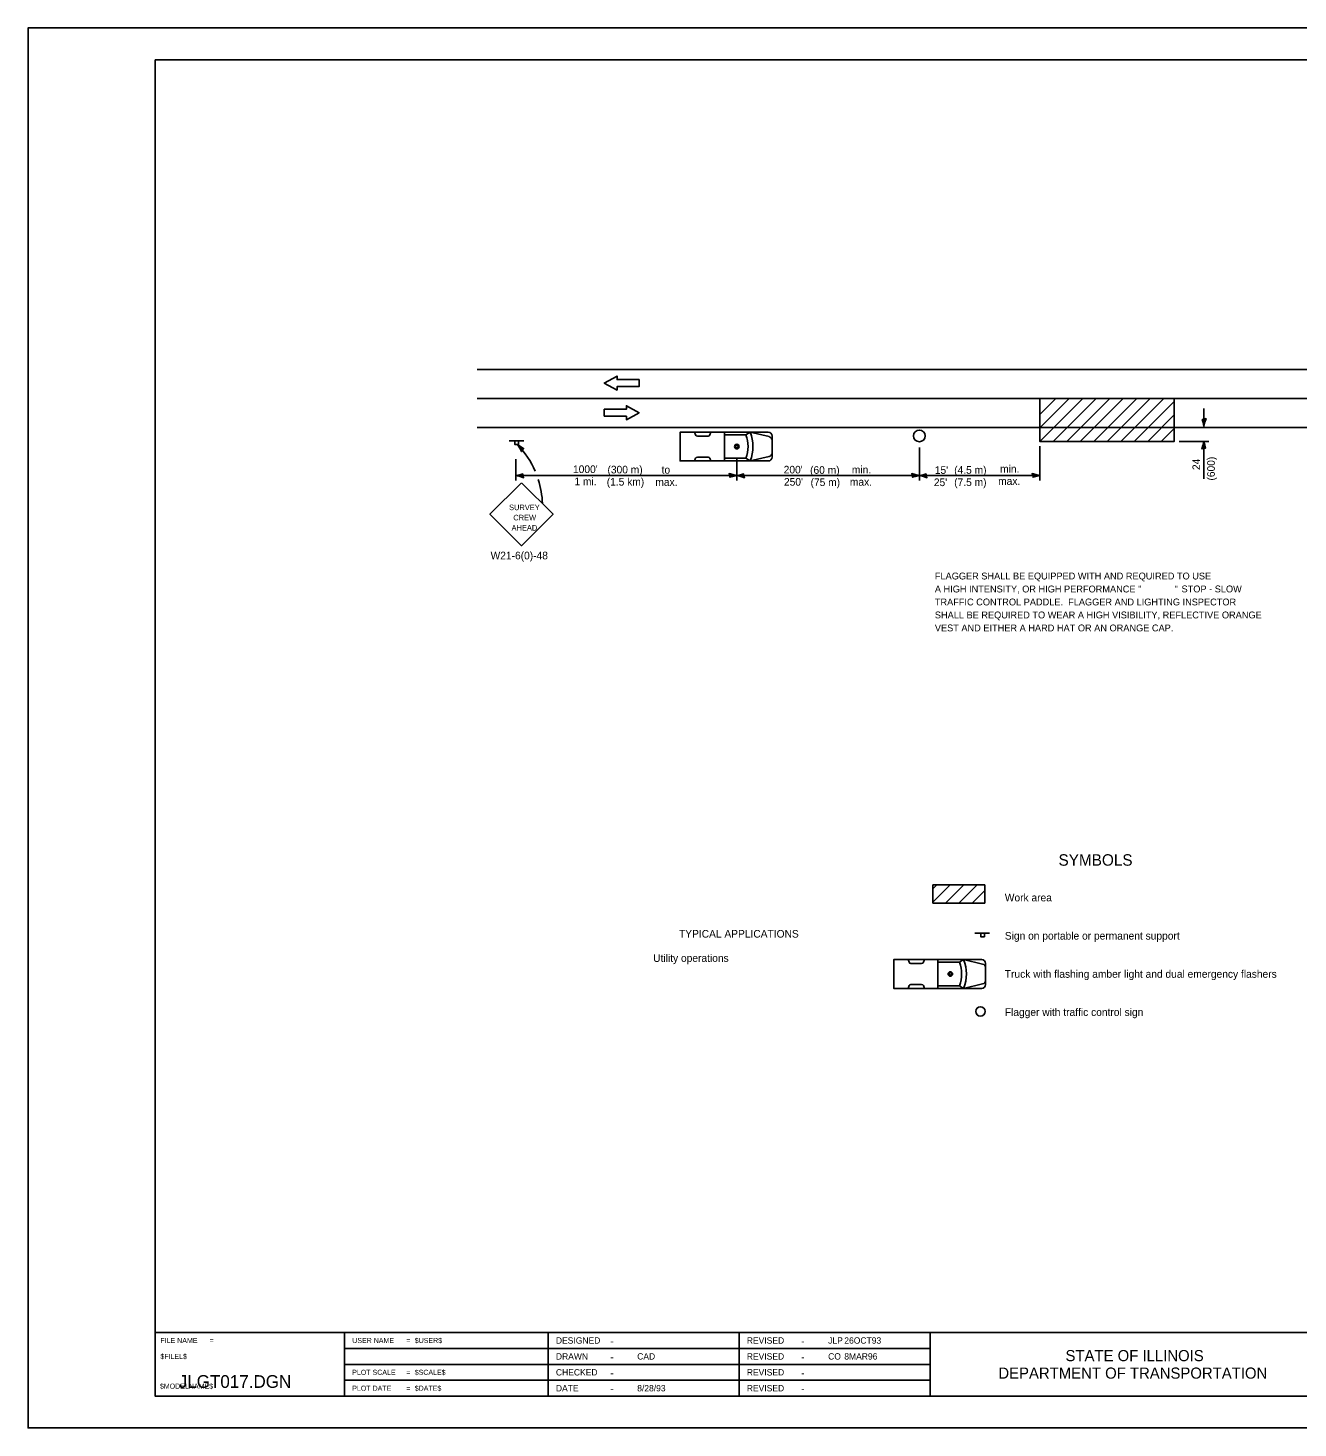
# Model space of a CAD drawing. Extents: x 1743918 to 1744598, y 1675275 to 1675715.
# Drawn here: x 1743918 to 1744317, y 1675275.2 to 1675715.2 of the extents above; entities that cross this region are included whole.
import ezdxf

# ---------------------------------------------------------------- set-up
doc = ezdxf.new("R2010")
doc.units = 0
for name, color, linetype in [('Alignment_EX_20 Centerline', 7, 'Continuous'), ('Design_EX_Roadway Dimensions', 7, 'Continuous'), ('Design_EX_Roadway Notes', 7, 'Continuous'), ('Drainage_EX_Plan and Profile Notes', 7, 'Continuous'), ('Level 48', 7, 'Continuous'), ('Lighting_EX_Above Ground Items', 7, 'Continuous'), ('Sheets_50 Reference Boundary', 7, 'Continuous'), ('Sheets_General Details', 7, 'Continuous'), ('Sheets_Printer Plotting Border', 7, 'Continuous'), ('Stage_Construction Edge Drums', 7, 'Continuous'), ('Stage_Construction Traffic Control', 7, 'Continuous'), ('Topo_EOP', 7, 'Continuous')]:
    doc.layers.add(name, color=color, linetype=linetype)

msp = doc.modelspace()

# ---------------------------------------------------------------- linework, layer by layer
at = {"layer": 'Alignment_EX_20 Centerline'}
msp.add_line((1744059.09, 1675598.83), (1744436.64, 1675598.83), dxfattribs=at)
at = {"layer": 'Design_EX_Roadway Dimensions'}
for p, q in [((1744287.5, 1675590.08), (1744287.5, 1675595.63)), ((1744198.06, 1675583.41), (1744198.06, 1675573.06)), ((1744235.91, 1675583.84), (1744235.91, 1675573.06)), ((1744279.67, 1675585.34), (1744289, 1675585.34)), ((1744287.5, 1675585.34), (1744287.5, 1675573.52)), ((1744071.29, 1675579.75), (1744071.29, 1675573.06)), ((1744140.68, 1675579.75), (1744140.68, 1675573.06)), ((1744071.29, 1675574.56), (1744140.68, 1675574.56)), ((1744140.68, 1675574.56), (1744198.06, 1675574.56))]:
    msp.add_line(p, q, dxfattribs=at)
for points in [[(1744287.55, 1675592.28), (1744286.97, 1675592.21), (1744287.22, 1675591.28), (1744287.5, 1675590.08), (1744287.81, 1675591.36), (1744288.17, 1675592.48), (1744287.55, 1675592.28), (1744287.17, 1675592.19), (1744287.5, 1675590.89), (1744287.95, 1675592.31), (1744287.45, 1675592.1), (1744287.52, 1675591.5), (1744287.67, 1675592.07)], [(1744287.44, 1675583.14), (1744288.03, 1675583.21), (1744287.78, 1675584.14), (1744287.5, 1675585.34), (1744287.18, 1675584.06), (1744286.83, 1675582.94), (1744287.44, 1675583.14), (1744287.83, 1675583.23), (1744287.5, 1675584.53), (1744287.05, 1675583.11), (1744287.55, 1675583.32), (1744287.48, 1675583.92), (1744287.32, 1675583.34)], [(1744073.5, 1675574.51), (1744073.42, 1675575.1), (1744072.49, 1675574.84), (1744071.29, 1675574.56), (1744072.57, 1675574.25), (1744073.69, 1675573.9), (1744073.5, 1675574.51), (1744073.4, 1675574.9), (1744072.1, 1675574.56), (1744073.52, 1675574.11), (1744073.31, 1675574.62), (1744072.71, 1675574.55), (1744073.29, 1675574.39)], [(1744138.48, 1675574.62), (1744138.55, 1675574.03), (1744139.48, 1675574.29), (1744140.68, 1675574.56), (1744139.4, 1675574.88), (1744138.28, 1675575.23), (1744138.48, 1675574.62), (1744138.57, 1675574.23), (1744139.87, 1675574.57), (1744138.45, 1675575.01), (1744138.66, 1675574.51), (1744139.26, 1675574.58), (1744138.69, 1675574.74)], [(1744142.88, 1675574.51), (1744142.81, 1675575.1), (1744141.88, 1675574.84), (1744140.68, 1675574.56), (1744141.96, 1675574.25), (1744143.08, 1675573.9), (1744142.88, 1675574.51), (1744142.78, 1675574.9), (1744141.49, 1675574.56), (1744142.9, 1675574.11), (1744142.69, 1675574.62), (1744142.1, 1675574.55), (1744142.67, 1675574.39)], [(1744195.86, 1675574.62), (1744195.94, 1675574.03), (1744196.86, 1675574.29), (1744198.06, 1675574.56), (1744196.78, 1675574.88), (1744195.66, 1675575.23), (1744195.86, 1675574.62), (1744195.96, 1675574.23), (1744197.26, 1675574.57), (1744195.84, 1675575.01), (1744196.05, 1675574.51), (1744196.65, 1675574.58), (1744196.07, 1675574.74)], [(1744200.27, 1675574.51), (1744200.19, 1675575.1), (1744199.26, 1675574.84), (1744198.06, 1675574.56), (1744199.34, 1675574.25), (1744200.46, 1675573.9), (1744200.27, 1675574.51), (1744200.17, 1675574.9), (1744198.87, 1675574.56), (1744200.29, 1675574.11), (1744200.08, 1675574.62), (1744199.48, 1675574.55), (1744200.06, 1675574.39)], [(1744233.71, 1675574.62), (1744233.78, 1675574.03), (1744234.71, 1675574.29), (1744235.91, 1675574.56), (1744234.63, 1675574.88), (1744233.51, 1675575.23), (1744233.71, 1675574.62), (1744233.8, 1675574.23), (1744235.1, 1675574.57), (1744233.68, 1675575.01), (1744233.89, 1675574.51), (1744234.49, 1675574.58), (1744233.92, 1675574.74)]]:
    msp.add_lwpolyline(points, dxfattribs=at)
at = {"layer": 'Drainage_EX_Plan and Profile Notes'}
msp.add_line((1744198.06, 1675574.56), (1744235.91, 1675574.56), dxfattribs=at)
at = {"layer": 'Level 48'}
msp.add_lwpolyline([(1743917.96, 1675715.25), (1744597.96, 1675715.25), (1744597.96, 1675275.25), (1743917.96, 1675275.25)], close=True, dxfattribs=at)
at = {"layer": 'Lighting_EX_Above Ground Items'}
for points in [[(1744110.01, 1675604.74), (1744103.07, 1675604.74), (1744103.07, 1675605.84), (1744099.05, 1675603.65), (1744103.07, 1675601.45), (1744103.07, 1675602.55), (1744110.01, 1675602.55)], [(1744099.05, 1675593.25), (1744105.99, 1675593.25), (1744105.99, 1675592.15), (1744110.01, 1675594.34), (1744105.99, 1675596.53), (1744105.99, 1675595.44), (1744099.05, 1675595.44)]]:
    msp.add_lwpolyline(points, close=True, dxfattribs=at)
at = {"layer": 'Sheets_50 Reference Boundary'}
msp.add_lwpolyline([(1743957.96, 1675705.24), (1744587.96, 1675705.24), (1744587.96, 1675305.25), (1743957.96, 1675305.25)], close=True, dxfattribs=at)
at = {"layer": 'Sheets_General Details'}
for p, q in [((1743917.96, 1675715.25), (1743917.96, 1675275.25)), ((1744597.96, 1675715.25), (1743917.96, 1675715.25)), ((1743957.96, 1675305.25), (1744587.96, 1675305.25)), ((1744017.45, 1675305.25), (1744017.45, 1675285.25)), ((1744081.45, 1675305.25), (1744081.45, 1675285.25)), ((1744141.45, 1675305.25), (1744141.45, 1675285.25)), ((1744201.45, 1675305.25), (1744201.45, 1675285.25)), ((1744017.45, 1675300.25), (1744201.45, 1675300.25)), ((1744017.45, 1675295.25), (1744201.45, 1675295.25)), ((1744017.45, 1675290.25), (1744201.45, 1675290.25)), ((1744597.96, 1675275.25), (1743917.96, 1675275.25))]:
    msp.add_line(p, q, dxfattribs=at)
msp.add_lwpolyline([(1743957.96, 1675705.25), (1744587.96, 1675705.25), (1744587.96, 1675285.25), (1743957.96, 1675285.25)], close=True, dxfattribs=at)
at = {"layer": 'Sheets_Printer Plotting Border'}
msp.add_lwpolyline([(1743917.96, 1675275.25), (1744597.96, 1675275.25), (1744597.96, 1675715.25), (1743917.96, 1675715.25)], close=True, dxfattribs=at)
at = {"layer": 'Stage_Construction Edge Drums'}
for p, q in [((1744127.74, 1675587.35), (1744127.41, 1675588.21)), ((1744131.67, 1675586.96), (1744128.3, 1675586.96)), ((1744132.23, 1675587.35), (1744132.57, 1675588.21)), ((1744136.8, 1675588.21), (1744136.8, 1675579.17)), ((1744143.57, 1675588.21), (1744136.8, 1675588.21)), ((1744143.57, 1675587.37), (1744136.8, 1675587.37)), ((1744143.57, 1675587.37), (1744144.88, 1675588.21)), ((1744144.88, 1675588.21), (1744150.84, 1675586.81)), ((1744151.77, 1675580.37), (1744151.77, 1675587.01)), ((1744073.76, 1675585.49), (1744069.17, 1675585.49)), ((1744127.74, 1675580.03), (1744127.41, 1675579.17)), ((1744131.67, 1675580.41), (1744128.3, 1675580.41)), ((1744132.23, 1675580.03), (1744132.57, 1675579.17)), ((1744143.57, 1675580), (1744136.8, 1675580)), ((1744143.57, 1675579.17), (1744136.8, 1675579.17)), ((1744143.57, 1675580), (1744144.88, 1675579.17)), ((1744144.88, 1675579.17), (1744150.84, 1675580.56)), ((1744202.34, 1675440.18), (1744202.34, 1675445.97)), ((1744202.34, 1675445.97), (1744218.66, 1675445.97)), ((1744218.66, 1675445.97), (1744218.66, 1675440.18)), ((1744218.66, 1675440.18), (1744202.34, 1675440.18)), ((1744220.13, 1675430.81), (1744215.54, 1675430.81)), ((1744194.84, 1675421.6), (1744194.51, 1675422.46)), ((1744198.77, 1675421.22), (1744195.4, 1675421.22)), ((1744199.33, 1675421.6), (1744199.67, 1675422.46)), ((1744203.9, 1675422.46), (1744203.9, 1675413.42)), ((1744210.67, 1675422.46), (1744203.9, 1675422.46)), ((1744210.67, 1675421.62), (1744203.9, 1675421.62)), ((1744210.67, 1675421.62), (1744211.98, 1675422.46)), ((1744211.98, 1675422.46), (1744217.94, 1675421.06)), ((1744218.87, 1675414.62), (1744218.87, 1675421.26)), ((1744198.77, 1675414.66), (1744195.4, 1675414.66)), ((1744211.98, 1675413.42), (1744217.94, 1675414.81)), ((1744194.84, 1675414.28), (1744194.51, 1675413.42)), ((1744199.33, 1675414.28), (1744199.67, 1675413.42)), ((1744210.67, 1675414.25), (1744203.9, 1675414.25)), ((1744210.67, 1675413.42), (1744203.9, 1675413.42)), ((1744210.67, 1675414.25), (1744211.98, 1675413.42))]:
    msp.add_line(p, q, dxfattribs=at)
for points in [[(1744150.57, 1675588.21), (1744122.89, 1675588.21), (1744122.89, 1675579.17), (1744150.57, 1675579.17)], [(1744073.3, 1675582.67), (1744073.67, 1675583.14), (1744072.84, 1675583.63), (1744071.81, 1675584.3), (1744072.47, 1675583.16), (1744072.99, 1675582.11), (1744073.3, 1675582.67), (1744073.51, 1675583.01), (1744072.37, 1675583.72), (1744073.03, 1675582.39), (1744073.24, 1675582.88), (1744072.78, 1675583.27), (1744073.07, 1675582.74)], [(1744151.77, 1675581.73), (1744151.77, 1675585.64)], [(1744072.96, 1675572.24), (1744063.12, 1675562.43), (1744073.06, 1675552.53), (1744082.96, 1675562.43), (1744073.07, 1675572.3)], [(1744202.34, 1675440.52), (1744207.79, 1675445.97)], [(1744202.34, 1675444.75), (1744203.57, 1675445.97)], [(1744206.23, 1675440.18), (1744212.02, 1675445.97)], [(1744210.45, 1675440.18), (1744216.25, 1675445.97)], [(1744214.68, 1675440.18), (1744218.66, 1675444.17)], [(1744217.67, 1675422.46), (1744189.99, 1675422.46), (1744189.99, 1675413.42), (1744217.67, 1675413.42)], [(1744218.87, 1675415.98), (1744218.87, 1675419.89)]]:
    msp.add_lwpolyline(points, dxfattribs=at)
for points in [[(1744072.12, 1675584.34), (1744072.12, 1675585.49), (1744070.97, 1675585.49), (1744070.97, 1675584.34)], [(1744218.49, 1675429.66), (1744218.49, 1675430.81), (1744217.34, 1675430.81), (1744217.34, 1675429.66)]]:
    msp.add_lwpolyline(points, close=True, dxfattribs=at)
for centre, radius in [((1744198.06, 1675587.04), 1.84), ((1744140.69, 1675583.69), 0.721), ((1744140.69, 1675583.69), 0.419), ((1744207.79, 1675417.94), 0.721), ((1744207.79, 1675417.94), 0.419), ((1744217.24, 1675406.19), 1.47)]:
    msp.add_circle(centre, radius, dxfattribs=at)
for centre, radius, start, end in [((1744128.3, 1675587.56), 0.6, 201.3905, 270), ((1744131.67, 1675587.56), 0.6, 270, 338.596), ((1744133.93, 1675583.69), 10.32, 339.0664, 20.9336), ((1744133.93, 1675583.69), 11.84, 337.5616, 22.4384), ((1744150.57, 1675587.01), 1.2, 0, 90), ((1744150.57, 1675585.64), 1.2, 0, 76.8381), ((1744051.5, 1675564.84), 28.13, 23.2132, 43.7819), ((1744150.57, 1675581.73), 1.2, 283.1791, 0), ((1744128.3, 1675579.81), 0.6, 90, 158.6095), ((1744131.67, 1675579.81), 0.6, 21.404, 90), ((1744150.57, 1675580.37), 1.2, 270, 0), ((1744051.5, 1675564.84), 28.13, 1.8817, 17.6073), ((1744195.4, 1675421.82), 0.6, 201.3905, 270), ((1744198.77, 1675421.82), 0.6, 270, 338.596), ((1744201.03, 1675417.94), 10.32, 339.0664, 20.9336), ((1744201.03, 1675417.94), 11.84, 337.5616, 22.4384), ((1744217.67, 1675421.26), 1.2, 0, 90), ((1744217.67, 1675419.89), 1.2, 0, 76.8381), ((1744195.4, 1675414.06), 0.6, 90, 158.6095), ((1744198.77, 1675414.06), 0.6, 21.404, 90), ((1744217.67, 1675414.62), 1.2, 270, 0), ((1744217.67, 1675415.98), 1.2, 283.1791, 0)]:
    msp.add_arc(centre, radius, start, end, dxfattribs=at)
at = {"layer": 'Stage_Construction Traffic Control'}
for p, q in [((1744235.91, 1675593.82), (1744240.92, 1675598.83)), ((1744235.91, 1675589.58), (1744245.16, 1675598.83)), ((1744235.91, 1675585.34), (1744249.4, 1675598.83)), ((1744240.15, 1675585.34), (1744253.64, 1675598.83)), ((1744244.39, 1675585.34), (1744257.89, 1675598.83)), ((1744248.64, 1675585.34), (1744262.13, 1675598.83)), ((1744252.88, 1675585.34), (1744266.37, 1675598.83)), ((1744257.12, 1675585.34), (1744270.62, 1675598.83)), ((1744261.36, 1675585.34), (1744274.86, 1675598.83)), ((1744265.61, 1675585.34), (1744278.17, 1675597.9)), ((1744269.85, 1675585.34), (1744278.17, 1675593.66)), ((1744274.09, 1675585.34), (1744278.17, 1675589.41))]:
    msp.add_line(p, q, dxfattribs=at)
msp.add_lwpolyline([(1744278.17, 1675598.83), (1744235.91, 1675598.83), (1744235.91, 1675585.34), (1744278.17, 1675585.34)], close=True, dxfattribs=at)
at = {"layer": 'Topo_EOP'}
for p, q in [((1744059.09, 1675607.96), (1744436.64, 1675607.96)), ((1744059.09, 1675589.7), (1744436.64, 1675589.7))]:
    msp.add_line(p, q, dxfattribs=at)

# ---------------------------------------------------------------- texts
at = {"layer": 'Design_EX_Roadway Dimensions'}
for s, height, p in [("1000'", 2.399, (1744089.23, 1675575.38)), ('to', 2.4, (1744117.07, 1675575.19)), ("200'", 2.399, (1744155.43, 1675575.25)), ('min.', 2.4, (1744176.85, 1675575.24)), ("15'", 2.399, (1744202.92, 1675575.11)), ('min.', 2.4, (1744223.44, 1675575.49)), ('1 mi.', 2.399, (1744089.66, 1675571.54)), ('max.', 2.4, (1744115.1, 1675571.35)), ("250'", 2.399, (1744155.52, 1675571.41)), ('max.', 2.4, (1744176.23, 1675571.4)), ("25'", 2.399, (1744202.62, 1675571.27)), ('max.', 2.4, (1744222.82, 1675571.65))]:
    msp.add_text(s, height=height, dxfattribs=at).set_placement(p)
for s, height, rotation, p in [('(300 m)', 2.399, 0.0003, (1744100.06, 1675575.26)), ('(60 m)', 2.399, 0.0003, (1744163.73, 1675575.13)), ('(4.5 m)', 2.399, 0.0003, (1744209.01, 1675575.15)), ('24', 2.4, 90, (1744286.28, 1675576.31)), ('(600)', 2.4, 90.0003, (1744290.91, 1675573.02)), ('(1.5 km)', 2.399, 0.0003, (1744099.83, 1675571.43)), ('(75 m)', 2.399, 0.0003, (1744163.88, 1675571.29)), ('(7.5 m)', 2.399, 0.0003, (1744209.01, 1675571.31))]:
    msp.add_text(s, height=height, rotation=rotation, dxfattribs=at).set_placement(p)
at = {"layer": 'Design_EX_Roadway Notes'}
for s, height, p in [('FLAGGER SHALL BE EQUIPPED WITH AND REQUIRED TO USE', 2.16, (1744202.93, 1675541.93)), ('A HIGH INTENSITY, OR HIGH PERFORMANCE "             "', 2.16, (1744202.93, 1675537.85)), ('STOP - SLOW', 2.16, (1744280.45, 1675537.87)), ('TRAFFIC CONTROL PADDLE.  FLAGGER AND LIGHTING INSPECTOR', 2.16, (1744202.93, 1675533.77)), ('SHALL BE REQUIRED TO WEAR A HIGH VISIBILITY, REFLECTIVE ORANGE', 2.16, (1744202.93, 1675529.69)), ('VEST AND EITHER A HARD HAT OR AN ORANGE CAP.', 2.16, (1744202.93, 1675525.61)), ('SYMBOLS', 3.6, (1744241.79, 1675451.97)), ('Work area', 2.4, (1744224.92, 1675440.75)), ('TYPICAL APPLICATIONS', 2.4, (1744122.53, 1675429.37)), ('Sign on portable or permanent support', 2.4, (1744224.92, 1675428.75)), ('Utility operations', 2.4, (1744114.42, 1675421.74)), ('Truck with flashing amber light and dual emergency flashers', 2.4, (1744224.92, 1675416.75)), ('Flagger with traffic control sign', 2.4, (1744224.92, 1675404.75))]:
    msp.add_text(s, height=height, dxfattribs=at).set_placement(p)
at = {"layer": 'Sheets_General Details'}
for s, p in [('FILE NAME', (1743959.56, 1675301.95)), ('=', (1743975.01, 1675301.95)), ('USER NAME', (1744019.85, 1675301.95)), ('=', (1744036.8, 1675301.95)), ('$USER$', (1744039.49, 1675301.95)), ('$FILEL$', (1743959.56, 1675296.95)), ('PLOT SCALE', (1744019.85, 1675291.95)), ('=', (1744036.8, 1675291.95)), ('$SCALE$', (1744039.49, 1675291.95)), ('$MODELNAME$', (1743959.42, 1675287.6)), ('PLOT DATE', (1744019.85, 1675286.95)), ('=', (1744036.8, 1675286.95)), ('$DATE$', (1744039.49, 1675286.95))]:
    msp.add_text(s, height=1.6, rotation=360, dxfattribs=at).set_placement(p)
for s, height, p in [('DESIGNED', 2, (1744083.85, 1675301.75)), ('-', 2.4, (1744100.93, 1675301.35)), ('REVISED', 2, (1744143.84, 1675301.75)), ('-', 2.4, (1744160.93, 1675301.35)), ('JLP', 2, (1744169.4, 1675301.75)), ('        26OCT93', 2, (1744168.53, 1675301.75)), ('DRAWN', 2, (1744083.85, 1675296.75)), ('-', 2.4, (1744100.93, 1675296.35)), ('CAD', 2, (1744109.4, 1675296.75)), ('REVISED', 2, (1744143.84, 1675296.75)), ('-', 2.4, (1744160.93, 1675296.35)), ('CO ', 2, (1744169.4, 1675296.75)), ('        8MAR96', 2, (1744168.53, 1675296.75)), ('STATE OF ILLINOIS', 3.5, (1744243.99, 1675296.25)), ('JLGT017.DGN', 4, (1743965.32, 1675287.86)), ('CHECKED', 2, (1744083.85, 1675291.75)), ('-', 2.4, (1744100.93, 1675291.35)), ('REVISED', 2, (1744143.84, 1675291.75)), ('-', 2.4, (1744160.93, 1675291.35)), ('DEPARTMENT OF TRANSPORTATION', 3.5, (1744222.89, 1675290.75)), ('DATE', 2, (1744083.85, 1675286.75)), ('-', 2.4, (1744100.93, 1675286.35)), ('8/28/93  ', 2, (1744109.4, 1675286.75)), ('REVISED', 2, (1744143.84, 1675286.75)), ('-', 2.4, (1744160.93, 1675286.35))]:
    msp.add_text(s, height=height, dxfattribs=at).set_placement(p)
at = {"layer": 'Stage_Construction Edge Drums'}
for s, height, p in [('SURVEY', 1.753, (1744069.13, 1675563.71)), ('CREW', 1.753, (1744070.47, 1675560.49)), ('AHEAD', 1.753, (1744069.91, 1675557.28)), ('W21-6(0)-48', 2.4, (1744063.33, 1675548.25))]:
    msp.add_text(s, height=height, dxfattribs=at).set_placement(p)

doc.saveas('drawing.dxf')
